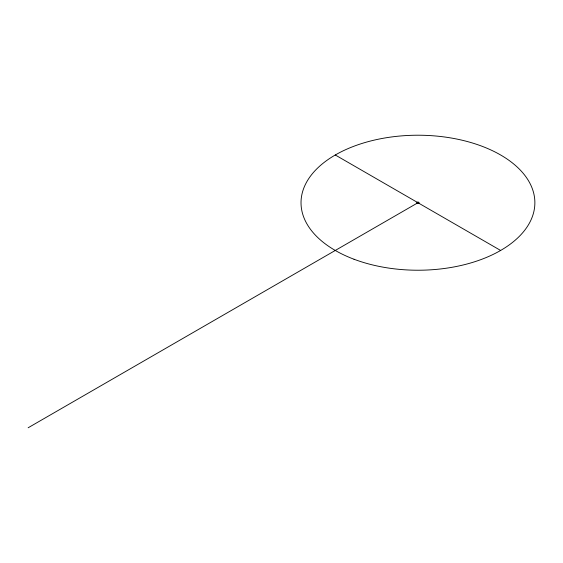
<?xml version="1.0" encoding="UTF-8"?>
<svg xmlns="http://www.w3.org/2000/svg" width="563" height="563" viewBox="0 0 563 563"><rect width="100%" height="100%" fill="white"/><g stroke="black" fill="none" stroke-linecap="round" stroke-linejoin="round"><path stroke-width="0.84" d="M28.15 427.767L417.95 202.722M335.274 154.987L417.148 202.258M418.745 203.187L500.627 250.458M354.028 259.247A116.921 67.504 0 0 0 534.695 206.417A116.921 67.504 0 0 0 365.12 142.502A116.921 67.504 0 0 0 354.028 259.247M417.331 203.271A1.133 0.654 0 0 0 419.076 202.757A1.133 0.654 0 0 0 417.436 202.138A1.133 0.654 0 0 0 417.331 203.271"/></g></svg>
